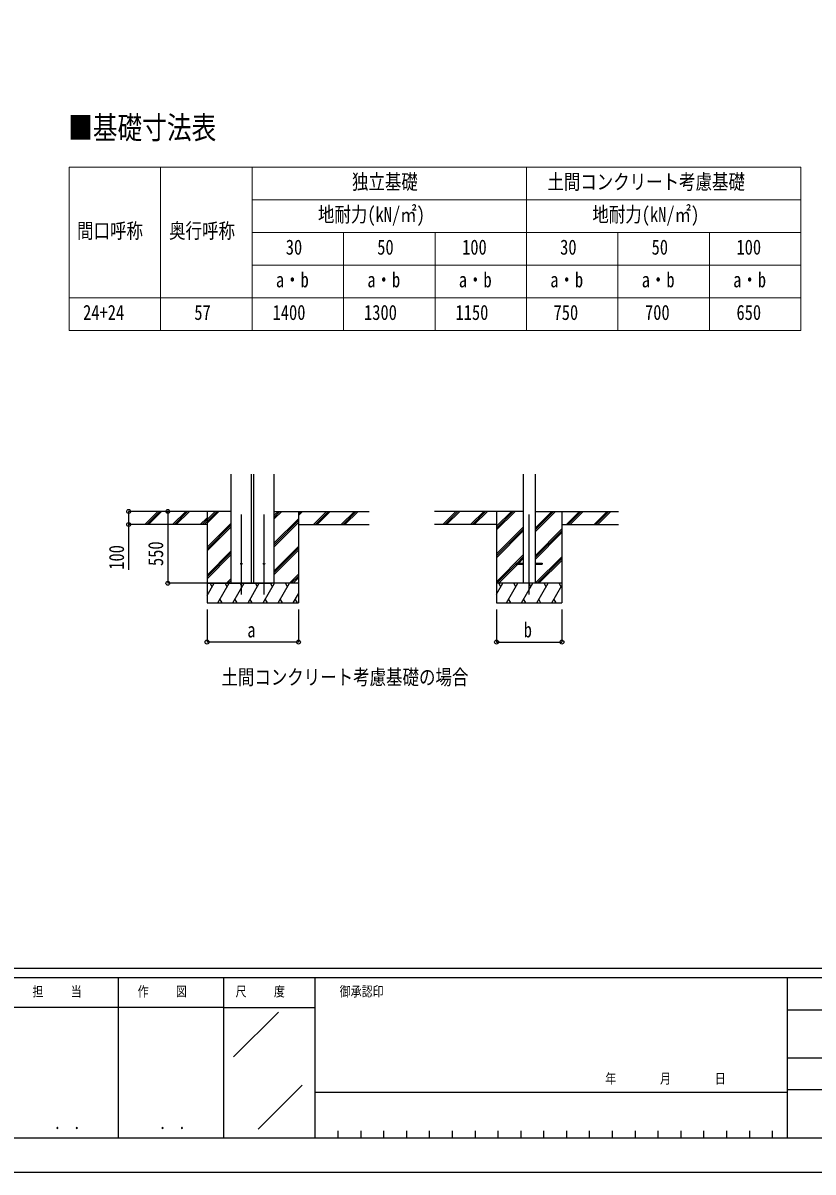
# Model space of a CAD drawing. Units: millimetres, scale not verified. Extents: x -14718 to 14718, y -10395 to 10395.
# Drawn here: x 5413 to 11460, y -10395 to -1598 of the extents above; entities that cross this region are included whole.
import ezdxf
from ezdxf.enums import TextEntityAlignment as Align

# ---------------------------------------------------------------- set-up
doc = ezdxf.new("R2010")
doc.units = ezdxf.units.MM
doc.header["$LTSCALE"] = 50
doc.layers.add('0-1_TABLE1', color=7, linetype='Continuous', lineweight=18)
for name, color, linetype in [('0-2_USER1', 3, 'Continuous'), ('0-3_YKK_12', 2, 'Continuous'), ('0-4_YKK_13', 4, 'Continuous'), ('0-5_YKK_A1', 4, 'Continuous'), ('0-6_YKK_D', 6, 'Continuous'), ('0-7_YKK_ZWAK', 7, 'Continuous')]:
    doc.layers.add(name, color=color, linetype=linetype)
doc.styles.add('ＭＳ ゴシック', font='')
doc.styles.get('ＭＳ ゴシック').set_extended_font_data('MS Gothic')

msp = doc.modelspace()

# ---------------------------------------------------------------- linework, layer by layer
at = {"layer": '0-1_TABLE1'}
for p, q in [((5766.57, -2702.21), (11366.57, -2702.21)), ((5766.57, -2702.21), (5766.57, -3952.21)), ((6466.57, -2702.21), (6466.57, -3952.21)), ((7166.57, -2702.21), (7166.57, -3952.21)), ((9266.57, -2702.21), (9266.57, -3952.21)), ((7166.57, -2952.21), (11366.57, -2952.21)), ((7166.57, -3202.21), (11366.57, -3202.21)), ((7866.57, -3202.21), (7866.57, -3952.21)), ((8566.57, -3202.21), (8566.57, -3952.21)), ((7166.57, -3452.21), (11366.57, -3452.21)), ((5766.57, -3702.21), (11366.57, -3702.21)), ((5766.57, -3952.21), (11366.57, -3952.21))]:
    msp.add_line(p, q, dxfattribs=at)
for points in [[(11366.57, -2702.21), (11366.57, -3202.21), (11366.57, -3952.21)], [(9966.57, -3202.21), (9966.57, -3702.21), (9966.57, -3952.21)], [(10666.57, -3202.21), (10666.57, -3702.21), (10666.57, -3952.21)]]:
    msp.add_lwpolyline(points, dxfattribs=at)
at = {"layer": '0-3_YKK_12'}
for p, q in [((7085.32, -5974.12), (7085.32, -5360.98)), ((7257.82, -5974.12), (7257.82, -5360.98)), ((9287.57, -5974.12), (9287.57, -5360.98))]:
    msp.add_line(p, q, dxfattribs=at)
at = {"layer": '0-4_YKK_13'}
for p, q in [((9187.57, -5733), (9187.57, -5742)), ((9187.57, -5733), (9242.37, -5733)), ((9187.57, -5742), (9242.37, -5742)), ((9332.77, -5733), (9387.57, -5733)), ((9332.77, -5742), (9387.57, -5742)), ((9387.57, -5733), (9387.57, -5742))]:
    msp.add_line(p, q, dxfattribs=at)
for centre in [(7084.82, -5737.5), (7258.32, -5737.5)]:
    msp.add_circle(centre, 5, dxfattribs=at)
at = {"layer": '0-5_YKK_A1'}
for p, q in [((7007.07, -5887.44), (7007.07, -5052.15)), ((7162.57, -5887.44), (7162.57, -5052.15)), ((7180.57, -5887.44), (7180.57, -5052.15)), ((7336.07, -5887.44), (7336.07, -5052.15)), ((9242.37, -5052.15), (9242.37, -5887.5)), ((9332.77, -5052.15), (9332.77, -5887.5)), ((7007.07, -5337.5), (6280.62, -5337.5)), ((6345.9, -5437.5), (6445.9, -5337.5)), ((6360.04, -5437.5), (6460.04, -5337.5)), ((6374.19, -5437.5), (6474.19, -5337.5)), ((6558.03, -5437.5), (6658.03, -5337.5)), ((6572.18, -5437.5), (6672.18, -5337.5)), ((6586.32, -5437.5), (6686.32, -5337.5)), ((6821.57, -5428.13), (6912.2, -5337.5)), ((6821.57, -5413.99), (6898.06, -5337.5)), ((6821.57, -5399.85), (6883.92, -5337.5)), ((6821.57, -5337.5), (6821.57, -6037.5)), ((7336.07, -5395), (7393.57, -5337.5)), ((7336.07, -5380.86), (7379.43, -5337.5)), ((7336.07, -5366.71), (7365.28, -5337.5)), ((7336.07, -5337.5), (8062.52, -5337.5)), ((7521.57, -5337.5), (7521.57, -6037.5)), ((7521.57, -5368.94), (7553.01, -5337.5)), ((7521.57, -5354.79), (7538.86, -5337.5)), ((7521.57, -5340.65), (7524.72, -5337.5)), ((7636.85, -5437.5), (7736.85, -5337.5)), ((7650.99, -5437.5), (7751, -5337.5)), ((7665.14, -5437.5), (7765.14, -5337.5)), ((7848.98, -5437.5), (7948.99, -5337.5)), ((7863.13, -5437.5), (7963.13, -5337.5)), ((7877.27, -5437.5), (7977.27, -5337.5)), ((9242.37, -5337.5), (8561.62, -5337.5)), ((8628.3, -5436.1), (8726.9, -5337.5)), ((8641.04, -5437.5), (8741.04, -5337.5)), ((8655.19, -5437.5), (8755.19, -5337.5)), ((8840.44, -5436.1), (8939.03, -5337.5)), ((8853.18, -5437.5), (8953.18, -5337.5)), ((8867.32, -5437.5), (8967.32, -5337.5)), ((9037.57, -5337.5), (9037.57, -6037.5)), ((9037.57, -5479.38), (9179.45, -5337.5)), ((9037.57, -5465.24), (9165.31, -5337.5)), ((9037.57, -5451.1), (9151.17, -5337.5)), ((9332.77, -5492.55), (9487.82, -5337.5)), ((9332.77, -5478.41), (9473.68, -5337.5)), ((9332.77, -5464.26), (9459.53, -5337.5)), ((9332.77, -5337.5), (9970.78, -5337.5)), ((9537.57, -5337.5), (9537.57, -6037.5)), ((9571.67, -5437.5), (9671.67, -5337.5)), ((9585.81, -5437.5), (9685.81, -5337.5)), ((9599.95, -5437.5), (9699.95, -5337.5)), ((9783.8, -5437.5), (9883.8, -5337.5)), ((9797.94, -5437.5), (9897.94, -5337.5)), ((9812.08, -5437.5), (9912.08, -5337.5)), ((6821.57, -5437.5), (6280.62, -5437.5)), ((6770.17, -5437.5), (6821.57, -5386.1)), ((6784.31, -5437.5), (6821.57, -5400.24)), ((6798.45, -5437.5), (6821.57, -5414.38)), ((6821.57, -5611.98), (7007.07, -5426.48)), ((6821.57, -5626.12), (7007.07, -5440.62)), ((7336.07, -5578.84), (7521.57, -5393.35)), ((7336.07, -5592.99), (7521.57, -5407.49)), ((7336.07, -5607.13), (7521.57, -5421.63)), ((7521.57, -5437.5), (8062.52, -5437.5)), ((9037.57, -5437.5), (8561.62, -5437.5)), ((9537.57, -5437.5), (9970.78, -5437.5)), ((6821.57, -5640.26), (7007.07, -5454.76)), ((9037.57, -5663.23), (9242.37, -5458.43)), ((9037.57, -5677.37), (9242.37, -5472.57)), ((9037.57, -5691.51), (9242.37, -5486.71)), ((9332.77, -5676.39), (9537.57, -5471.6)), ((9332.77, -5690.54), (9537.57, -5485.74)), ((9332.77, -5704.68), (9537.57, -5499.88)), ((7336.07, -5790.97), (7521.57, -5605.48)), ((7336.07, -5805.12), (7521.57, -5619.62)), ((6821.57, -5824.11), (7007.07, -5638.61)), ((6821.57, -5838.25), (7007.07, -5652.75)), ((6821.57, -5852.39), (7007.07, -5666.89)), ((7336.07, -5819.26), (7521.57, -5633.76)), ((9037.57, -5875.36), (9242.37, -5670.56)), ((9194.07, -5733), (9242.37, -5684.7)), ((9208.21, -5733), (9242.37, -5698.84)), ((9333.79, -5887.5), (9537.57, -5683.73)), ((9347.94, -5887.5), (9537.57, -5697.87)), ((9362.08, -5887.5), (9537.57, -5712.01)), ((9039.57, -5887.5), (9187.57, -5739.5)), ((9053.71, -5887.5), (9199.21, -5742)), ((7521.57, -5887.5), (6821.57, -5887.5)), ((6821.57, -5887.5), (7319.57, -5887.5)), ((6821.57, -5980.52), (6875.28, -5887.5)), ((6860.28, -5913.48), (6845.28, -5887.5)), ((6904.14, -6037.5), (6990.75, -5887.5)), ((6975.75, -5913.48), (6960.75, -5887.5)), ((6970.31, -5887.5), (7007.07, -5850.74)), ((6984.45, -5887.5), (7007.07, -5864.88)), ((6998.6, -5887.5), (7007.07, -5879.03)), ((7019.62, -6037.5), (7106.22, -5887.5)), ((7091.22, -5913.48), (7076.22, -5887.5)), ((7135.09, -6037.5), (7221.69, -5887.5)), ((7206.69, -5913.48), (7191.69, -5887.5)), ((7250.56, -6037.5), (7337.16, -5887.5)), ((7322.16, -5913.48), (7307.16, -5887.5)), ((7366.03, -6037.5), (7452.63, -5887.5)), ((7437.63, -5913.48), (7422.63, -5887.5)), ((7451.68, -5887.5), (7521.57, -5817.61)), ((7465.82, -5887.5), (7521.57, -5831.75)), ((7479.96, -5887.5), (7521.57, -5845.89)), ((9537.57, -5887.5), (9037.57, -5887.5)), ((9037.57, -5969.65), (9085, -5887.5)), ((9070, -5913.48), (9055, -5887.5)), ((9113.87, -6037.5), (9200.47, -5887.5)), ((9185.47, -5913.48), (9170.47, -5887.5)), ((9229.34, -6037.5), (9315.94, -5887.5)), ((9300.94, -5913.48), (9285.94, -5887.5)), ((9344.81, -6037.5), (9431.41, -5887.5)), ((9416.41, -5913.48), (9401.41, -5887.5)), ((9531.88, -5913.48), (9516.88, -5887.5)), ((7481.5, -6037.5), (7521.57, -5968.09)), ((9460.28, -6037.5), (9537.57, -5903.62)), ((6821.57, -6037.5), (7521.57, -6037.5)), ((6919.14, -6011.52), (6934.14, -6037.5)), ((7034.61, -6011.52), (7049.61, -6037.5)), ((7150.08, -6011.52), (7165.08, -6037.5)), ((7265.56, -6011.52), (7280.56, -6037.5)), ((7381.02, -6011.52), (7396.02, -6037.5)), ((7496.5, -6011.52), (7511.5, -6037.5)), ((9037.57, -6037.5), (9537.57, -6037.5)), ((9128.86, -6011.52), (9143.86, -6037.5)), ((9244.33, -6011.52), (9259.33, -6037.5)), ((9359.81, -6011.52), (9374.81, -6037.5)), ((9475.27, -6011.52), (9490.27, -6037.5))]:
    msp.add_line(p, q, dxfattribs=at)
at = {"layer": '0-6_YKK_D'}
for p, q in [((6279.62, -5337.5), (6220.57, -5337.5)), ((6507.51, -5337.5), (6522.57, -5337.5)), ((6521.57, -5337.5), (6521.57, -5887.5)), ((6279.62, -5437.5), (6220.57, -5437.5)), ((6820.57, -5887.5), (6520.57, -5887.5)), ((6821.57, -6087.5), (6821.57, -6338.5)), ((7521.57, -6087.5), (7521.57, -6338.5)), ((9037.57, -6087.5), (9037.57, -6338.5)), ((9537.57, -6087.5), (9537.57, -6338.5)), ((7521.57, -6337.5), (6821.57, -6337.5)), ((9037.57, -6337.5), (9537.57, -6337.5))]:
    msp.add_line(p, q, dxfattribs=at)
msp.add_lwpolyline([(6221.57, -5337.5), (6221.57, -5437.5), (6221.57, -5784.6)], dxfattribs=at)
for centre in [(6221.57, -5337.5), (6521.57, -5337.5), (6221.57, -5437.5), (6521.57, -5887.5), (6821.57, -6337.5), (7521.57, -6337.5), (9037.57, -6337.5), (9537.57, -6337.5)]:
    msp.add_circle(centre, 14.88, dxfattribs=at)
at = {"layer": '0-7_YKK_ZWAK'}
for p, q in [((13632.57, -8837.5), (-13667.43, -8837.5)), ((6142.57, -8907.5), (6142.57, -10132.5)), ((6947.57, -8907.5), (6947.57, -10132.5)), ((7647.57, -8907.5), (6947.57, -8907.5)), ((11261.32, -8907.5), (7647.57, -8907.5)), ((7647.57, -8907.5), (7647.57, -10132.5)), ((11261.32, -8907.5), (11261.32, -10132.5)), ((12337.57, -8907.5), (11261.32, -8907.5)), ((6947.57, -9135), (4532.57, -9135)), ((6947.57, -9135), (7647.57, -9135)), ((7024.87, -9514.02), (7367.63, -9171.25)), ((11261.32, -9152.5), (12337.57, -9152.5)), ((11261.32, -9520), (12337.57, -9520)), ((7212.35, -10065.96), (7549.12, -9729.19)), ((12337.57, -9765), (11261.32, -9765)), ((7647.57, -9782.5), (11261.32, -9782.5)), ((7822.57, -10080), (7822.57, -10132.5)), ((7997.57, -10080), (7997.57, -10132.5)), ((8172.57, -10080), (8172.57, -10132.5)), ((8347.57, -10080), (8347.57, -10132.5)), ((8522.57, -10080), (8522.57, -10132.5)), ((8697.57, -10080), (8697.57, -10132.5)), ((8872.57, -10080), (8872.57, -10132.5)), ((9047.57, -10080), (9047.57, -10132.5)), ((9222.57, -10080), (9222.57, -10132.5)), ((9397.57, -10080), (9397.57, -10132.5)), ((9572.57, -10080), (9572.57, -10132.5)), ((9747.57, -10080), (9747.57, -10132.5)), ((9922.57, -10080), (9922.57, -10132.5)), ((10097.57, -10080), (10097.57, -10132.5)), ((10272.57, -10080), (10272.57, -10132.5)), ((10447.57, -10080), (10447.57, -10132.5)), ((10622.57, -10080), (10622.57, -10132.5)), ((10797.57, -10080), (10797.57, -10132.5)), ((10972.57, -10080), (10972.57, -10132.5)), ((11147.57, -10080), (11147.57, -10132.5)), ((4532.57, -10132.5), (6947.57, -10132.5)), ((6947.57, -10132.5), (7647.57, -10132.5)), ((7647.57, -10132.5), (11261.32, -10132.5)), ((11261.32, -10132.5), (12337.57, -10132.5))]:
    msp.add_line(p, q, dxfattribs=at)
msp.add_lwpolyline([(-14717.5, -10395), (14717.5, -10395), (14717.5, 10395), (-14717.5, 10395)], close=True, dxfattribs=at)
msp.add_lwpolyline([(6947.57, -8907.5), (4532.57, -8907.5), (4532.57, -10132.5)], dxfattribs=at)

# ---------------------------------------------------------------- texts
at = {"layer": '0-1_TABLE1', "style": 'ＭＳ ゴシック', "width": 0.8}
for s, p in [('独立基礎', (7930.97, -2905.96)), ('土間コンクリート考慮基礎', (9426.17, -2905.96)), ('地耐力(kN/㎡)', (7670.57, -3155.96)), ('地耐力(kN/㎡)', (9770.57, -3155.96)), ('間口呼称', (5826.77, -3280.96)), ('奥行呼称', (6530.97, -3280.96)), ('30', (7424.17, -3405.96)), ('50', (8124.17, -3405.96)), ('100', (8773.77, -3405.96)), ('30', (9524.17, -3405.96)), ('50', (10224.17, -3405.96)), ('100', (10873.77, -3405.96)), ('a・b', (7348.57, -3655.96)), ('a・b', (8048.57, -3655.96)), ('a・b', (8748.57, -3655.96)), ('a・b', (9448.57, -3655.96)), ('a・b', (10148.57, -3655.96)), ('a・b', (10848.57, -3655.96)), ('24+24', (5872.97, -3905.96)), ('57', (6724.17, -3905.96)), ('1400', (7323.37, -3905.96)), ('1300', (8023.37, -3905.96)), ('1150', (8723.37, -3905.96)), ('750', (9473.77, -3905.96)), ('700', (10173.77, -3905.96)), ('650', (10873.77, -3905.96))]:
    msp.add_text(s, height=115.5, dxfattribs=at).set_placement(p, align=Align.BOTTOM_LEFT)
at = {"layer": '0-2_USER1', "style": 'ＭＳ ゴシック', "width": 0.8}
for s, height, p in [('■基礎寸法表', 173.2, (5758.29, -2537.3)), ('土間コンクリート考慮基礎の場合', 115.5, (6931.5, -6698.5))]:
    msp.add_text(s, height=height, dxfattribs=at).set_placement(p, align=Align.BOTTOM_LEFT)
at = {"layer": '0-6_YKK_D', "style": 'ＭＳ ゴシック', "width": 0.8}
for s, p in [('100', (6220.57, -5783.6)), ('550', (6520.57, -5755.3))]:
    msp.add_text(s, height=115.5, rotation=90, dxfattribs=at).set_placement(p, align=Align.BOTTOM_LEFT)
for s, p in [('a', (7129.57, -6336.5)), ('b', (9245.57, -6336.5))]:
    msp.add_text(s, height=115.5, dxfattribs=at).set_placement(p, align=Align.BOTTOM_LEFT)
at = {"layer": '0-7_YKK_ZWAK', "style": 'ＭＳ ゴシック', "width": 0.8}
for s, height, p in [('担     当', 76.98, (5485.27, -9073.75)), ('作     図', 76.98, (6290.27, -9073.75)), ('尺     度', 76.98, (7039.97, -9073.75)), ('御承認印', 76.98, (7836.98, -9073.75)), ('年        月        日', 76.98, (9869.67, -9741.25)), ('． ．', 90.71, (5652.5, -10095.23)), ('． ．', 90.71, (6457.5, -10095.23))]:
    msp.add_text(s, height=height, dxfattribs=at).set_placement(p, align=Align.BOTTOM_LEFT)

doc.saveas('drawing.dxf')
